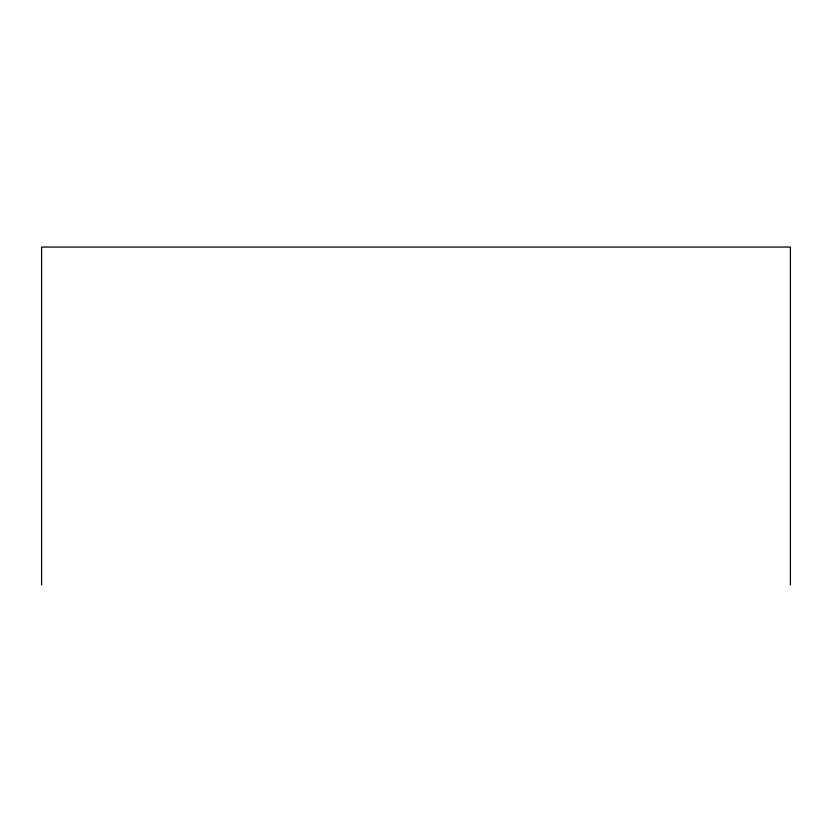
<?xml version="1.0" encoding="UTF-8"?>
<svg xmlns="http://www.w3.org/2000/svg" width="832" height="832" viewBox="0 0 832 832"><rect width="100%" height="100%" fill="white"/><g stroke="black" fill="none" stroke-linecap="round" stroke-linejoin="round"><path stroke-width="1.25" d="M790.4 584.938L790.4 247.062L41.6 247.062L41.6 584.938"/></g></svg>
